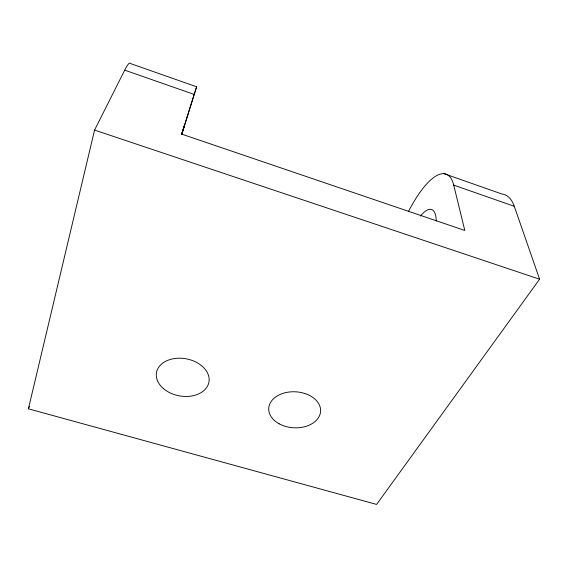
<?xml version="1.0" encoding="UTF-8"?>
<svg xmlns="http://www.w3.org/2000/svg" width="568" height="568" viewBox="0 0 568 568"><rect width="100%" height="100%" fill="white"/><g stroke="black" fill="none" stroke-linecap="round" stroke-linejoin="round"><path stroke-width="0.85" d="M443.97 173.652L501.885 193.993A76.566 30.218 -69.8 0 1 514.274 206.283L539.6 279.2L376.612 504.427L28.4 408.811L94.565 130.079L124.712 70.155A82.864 6.951 -73.1 0 1 130.534 63.573L196.62 86.783L181.895 134.19L464.809 230.466L453.725 185.125A77.532 24.822 -70.4 0 0 411.267 206.262A111.271 37.034 -70.8 0 0 408.577 211.253M184.309 125.997L184.614 124.981L182.697 130.988M184.067 126.756L181.618 134.616M181.682 134.204L182.442 131.79M183.698 127.615L188.093 113.671M188.349 112.847L192.133 100.884M181.661 134.076L183.436 128.439M192.382 100.089L194.973 91.924M195.229 91.107L196.62 86.783M28.4 408.811L29.38 406.376M94.565 130.079L539.6 279.2M124.712 70.155L194.263 94.458M453.725 185.125L514.274 206.283M420.441 216.06A39.923 12.737 -70.5 0 1 436.26 221.016M163.47 388.633A26.653 18.843 10.3 0 0 208.037 385.061A26.653 18.843 10.3 0 0 176.648 358.301A26.653 18.843 10.3 0 0 163.47 388.633M279.158 423.806A25.972 18.02 3.2 0 0 320.444 412.659A25.972 18.02 3.2 0 0 284.412 392.935A25.972 18.02 3.2 0 0 279.158 423.806"/></g></svg>
